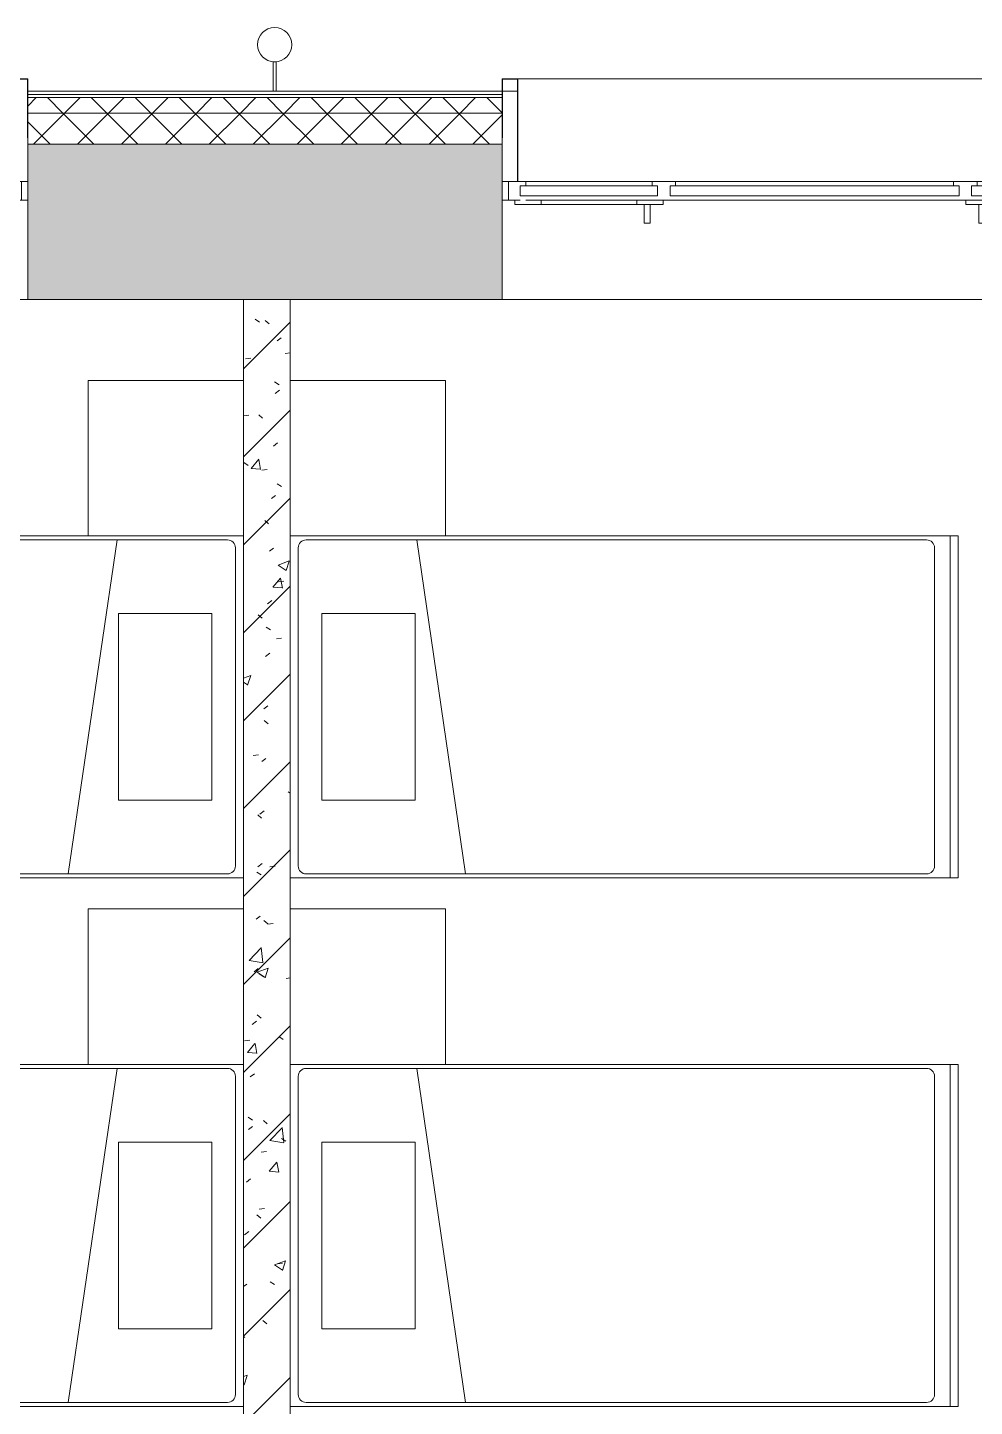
# Model space of a CAD drawing. Header units: millimetres. Extents: x -515342 to 330399, y -224905 to 507333.
# Drawn here: x -291091 to -288044, y 135214 to 139649 of the extents above; entities that cross this region are included whole.
import ezdxf

# ---------------------------------------------------------------- set-up
doc = ezdxf.new("R2010")
doc.units = ezdxf.units.MM
doc.layers.get('0').update_dxf_attribs({"lineweight": 0})
for name, color, linetype, lineweight in [('_ Окна', 7, 'Continuous', 0), ('Витраж', 7, 'Continuous', 0), ('Мебель', 7, 'Continuous', 0), ('Обобщенные модели', 7, 'Continuous', 0), ('Окна', 7, 'Continuous', 0), ('Стены внутренние', 7, 'Continuous', 0), ('Стены наружные', 7, 'Continuous', 0), ('Стены несущие', 7, 'Continuous', 0), ('Стены отделка', 7, 'Continuous', 0), ('Стены перегородки', 7, 'Continuous', 0), ('Стены штриховка', 7, 'Continuous', 0)]:
    doc.layers.add(name, color=color, linetype=linetype, lineweight=lineweight)
pattern_1 = [(45, (0, 0), (-70.71067811865476, 70.71067811865476), []), (135, (0, 0), (-70.71067811865476, -70.71067811865474), [])]

# ---------------------------------------------------------------- blocks, each defined once
blk = doc.blocks.new('Окно_ПВХ_3Створки_1Фрамуга-верх - АР_Окно_ОП_1820_h_х1970_3ст2фр-в-9696728-О_АР_П_2__3_400_План 2 этажа')
at = {"layer": '_ Окна'}
for p, q in [((-929.0000000000082, 130.000000000032), (-1005.000000000007, 130.000000000032)), ((-1005.000000000007, 130.000000000032), (-1005.000000000007, 70.00000000003176)), ((-985.0000000000082, 70.00000000003176), (-985.0000000000082, 130.000000000032)), ((-947.0000000000082, 84.00000000003176), (-947.0000000000082, 116.000000000032)), ((-947.0000000000082, 116.000000000032), (-929.0000000000082, 116.000000000032)), ((-929.0000000000082, 116.000000000032), (-929.0000000000082, 130.000000000032)), ((-523.0000000000081, 116.000000000024), (-929.0000000000018, 116.0000000000253)), ((-447.000000000008, 130.000000000032), (-523.000000000008, 130.000000000032)), ((-523.000000000008, 130.000000000032), (-523.000000000008, 116.000000000032)), ((-523.000000000008, 116.000000000032), (-505.0000000000079, 116.000000000032)), ((-505.0000000000079, 116.000000000032), (-505.0000000000079, 84.00000000002747)), ((-465.0000000000079, 84.00000000002747), (-465.0000000000079, 116.000000000032)), ((-465.0000000000079, 116.000000000032), (-447.000000000008, 116.000000000032)), ((-447.000000000008, 116.000000000032), (-447.000000000008, 130.000000000032)), ((446.9999999999948, 116.0000000000209), (-447.0000000000069, 116.0000000000238)), ((522.9999999999915, 130.000000000032), (446.9999999999916, 130.000000000032)), ((446.9999999999916, 130.000000000032), (446.9999999999916, 116.000000000032)), ((446.9999999999916, 116.000000000032), (464.9999999999916, 116.000000000032)), ((464.9999999999916, 116.000000000032), (464.9999999999916, 84.00000000003176)), ((504.9999999999915, 84.00000000003176), (504.9999999999915, 116.000000000032)), ((504.9999999999915, 116.000000000032), (522.9999999999915, 116.000000000032)), ((522.9999999999915, 116.000000000032), (522.9999999999915, 130.000000000032)), ((928.99999999999, 116.0000000000193), (522.9999999999959, 116.0000000000206)), ((928.9999999999915, 130.000000000032), (928.9999999999915, 116.000000000032)), ((1004.999999999992, 130.000000000032), (928.9999999999915, 130.000000000032)), ((928.9999999999915, 116.000000000032), (946.9999999999914, 116.000000000032)), ((946.9999999999914, 116.000000000032), (946.9999999999914, 84.00000000003176)), ((984.9999999999915, 70.00000000003176), (984.9999999999915, 130.000000000032)), ((1004.999999999992, 70.00000000003176), (1004.999999999992, 130.000000000032)), ((-1005.000000000007, 70.00000000003176), (-947.0000000000082, 70.00000000003176)), ((-965.000000000014, 55.9999999999667), (-965.0000000000139, 69.99999999999089)), ((-880.0000000000138, 55.99999999996643), (-965.000000000014, 55.9999999999667)), ((-505.000000000005, 84.0000000000291), (-947.0000000000052, 84.00000000003055)), ((-880.0000000000136, 70.00000000002966), (-880.0000000000136, 56.00000000009598)), ((-572.0000000000163, 70.00000000002866), (-572.0000000000163, 56.00000000010451)), ((-487.0000000000152, 55.99999999996516), (-572.0000000000163, 55.99999999996543)), ((-505.0000000000079, 70.00000000002747), (-465.0000000000079, 70.00000000002747)), ((-487.0000000000151, 69.99999999998902), (-487.0000000000152, 55.99999999996516)), ((464.9999999999978, 84.00000000002598), (-465.0000000000016, 84.00000000002899)), ((464.9999999999916, 70.00000000003176), (504.9999999999915, 70.00000000003176)), ((486.9999999999862, 55.999999999962), (486.9999999999862, 69.99999999998619)), ((571.9999999999864, 55.99999999996173), (486.9999999999862, 55.999999999962)), ((946.9999999999931, 84.00000000002443), (504.9999999999926, 84.00000000002585)), ((571.9999999999865, 70.00000000002495), (571.9999999999864, 56.00000000009128)), ((879.9999999999841, 70.00000000002396), (879.9999999999841, 56.00000000009981)), ((964.999999999985, 55.99999999996046), (879.9999999999839, 55.99999999996073)), ((946.9999999999914, 70.00000000003176), (1004.999999999992, 70.00000000003176)), ((964.999999999985, 69.99999999998431), (964.999999999985, 55.99999999996046))]:
    blk.add_line(p, q, dxfattribs=at)
at = {"layer": 'Окна'}
for p, q in [((-929.0000000000045, 130.0000000000256), (-523.0000000000109, 130.0000000000242)), ((-447.00000000001, 130.000000000024), (446.9999999999907, 130.0000000000211)), ((522.9999999999916, 130.0000000000209), (928.9999999999937, 130.0000000000195)), ((-505.000000000008, 70.00000000002417), (-929.0000000000047, 70.00000000002554)), ((-572.0000000000163, 55.99999999996543), (-880.0000000000138, 55.99999999996643)), ((-548.5000000000164, -3.99999999997141), (-548.5000000000161, 56.00000000005184)), ((-528.5000000000161, 56.00000000005178), (-528.5000000000164, -3.999999999971477)), ((464.9999999999936, 70.00000000002103), (-465.0000000000046, 70.00000000002404)), ((928.9999999999936, 70.00000000001954), (504.9999999999883, 70.0000000000209)), ((528.499999999986, -3.999999999974895), (528.4999999999862, 56.00000000004243)), ((548.4999999999862, 56.00000000004239), (548.499999999986, -3.999999999974963)), ((879.9999999999839, 55.99999999996073), (571.9999999999864, 55.99999999996173)), ((-528.5000000000163, -3.999999999971477), (-548.5000000000164, -3.999999999971413)), ((548.4999999999861, -3.999999999974963), (528.499999999986, -3.999999999974898))]:
    blk.add_line(p, q, dxfattribs=at)
blk = doc.blocks.new('Прямоугольный импост - АР_Откос_Металлический_50х330 Коричневый Левый-9899773-О_АР_П_2__3_400_План 2 этажа')
at = {"layer": 'Витраж', "lineweight": 18}
for p, q in [((0, 39.99999999999957), (-50.00000000000055, 39.99999999999957)), ((-50.00000000000055, 39.99999999999957), (-50.00000000000055, -290.0000000000013)), ((-49.00000000000619, -290.0000000000013), (-49.00000000000619, 38.99999999999952)), ((-49.00000000000619, 38.99999999999952), (-1.000000000001938, 38.99999999999952)), ((-1.000000000001938, 38.99999999999952), (-1.000000000001938, -150)), ((0, -150), (0, 39.99999999999957)), ((-1.000000000001938, -150), (0, -150))]:
    blk.add_line(p, q, dxfattribs=at)
blk = doc.blocks.new('Прямоугольный импост - АР_Откос_Металлический_50х330 Белый Левый-9898761-О_АР_П_2__3_400_План 2 этажа')
at = {"layer": 'Витраж'}
blk.add_line((4449.180076463208, 16114.99999999948), (6359.180076463206, 16114.99999999948), dxfattribs=at)
blk = doc.blocks.new('Прямоугольный импост - АР_Откос_Металлический_50х330 Белый Правый-V24-О_АР_П_2__3_400_План 2 этажа')
at = {"layer": 'Витраж', "lineweight": 18}
for p, q in [((-50.00000000000055, -290.0000000000013), (-50.00000000000055, 39.99999999999957)), ((-50.00000000000055, 39.99999999999957), (0, 39.99999999999957)), ((-1.000000000000856, 38.99999999999952), (-49.0000000000051, 38.99999999999952)), ((-49.0000000000051, 38.99999999999952), (-49.0000000000051, -290.0000000000013)), ((-1.000000000000856, -150), (-1.000000000000856, 38.99999999999952)), ((0, 39.99999999999957), (0, -150)), ((0, -150), (-1.000000000000856, -150))]:
    blk.add_line(p, q, dxfattribs=at)
blk = doc.blocks.new('Влж_Водосточная труба_Хомут - Хомут-V26-О_АР_П_2__3_400_План 2 этажа')
at = {"layer": 'Обобщенные модели'}
for p, q in [((40579.99999999985, 2304.940079436896), (40579.99999999985, 2209.712335187412)), ((40579.9999999998, 2304.940079436896), (40589.99999999979, 2304.940079436896)), ((40589.99999999984, 2209.712335187412), (40589.99999999984, 2304.940079436896))]:
    blk.add_line(p, q, dxfattribs=at)
for radius, start, end in [(54.99999999999978, 359.9999999999994, 179.9999999999993), (54.99999999999272, 179.9999999999998, 359.9999999999994)]:
    blk.add_arc((40584.99999999979, 2154.940079436895), radius, start, end, dxfattribs=at)
blk.add_open_spline([(40589.99999999979, 2209.712335187411), (40589.99690570202, 2209.712617656859), (40589.94276696278, 2209.717581960943), (40589.72462311488, 2209.737042158205), (40589.34848115784, 2209.768488933708), (40588.85013521263, 2209.806115444858), (40588.22820854319, 2209.846625050564), (40587.51453002131, 2209.884316177039), (40586.71783160824, 2209.915312176502), (40585.80223791744, 2209.937098577621), (40584.96048008947, 2209.942210640648), (40584.23363099357, 2209.935598652383), (40583.53277291219, 2209.922478004777), (40582.6645174576, 2209.893417146141), (40581.76209300239, 2209.846765265814), (40581.00401857315, 2209.796126310119), (40580.23806067893, 2209.735161499962), (40580.00794537335, 2209.713060497465), (40579.9999999998, 2209.712335187411)], degree=3, knots=[0, 0, 0, 0, 0.05555555555555555, 0.1111111111111111, 0.1666666666666667, 0.2222222222222222, 0.2777777777777778, 0.3333333333333333, 0.3888888888888888, 0.4444444444444444, 0.5138888888888888, 0.548611111111111, 0.5833333333333333, 0.6527777777777777, 0.7222222222222222, 0.7916666666666667, 0.8611111111111112, 1, 1, 1, 1], dxfattribs=at)
blk = doc.blocks.new('СД_Люблино_Фасады_rvt-1-О_АР_П_2__3_400_План 2 этажа')
at = {"layer": 'Стены внутренние'}
h = blk.add_hatch(dxfattribs=at)
h.set_pattern_fill('FP_1', color=256, style=0, pattern_type=2)
h.set_pattern_definition([(45, (0, 0), (-224.5064030267289, 224.5064030267289), []), (45, (224.506, 0), (-224.5064030267289, 224.5064030267289), [396.875, -79.375, 3.353, -76.02199999999999])])
h.paths.add_polyline_path([(101935, 15404.99999999918), (101935, 15904.99999999919), (97278.85314212565, 15904.9999999992), (97278.85314212565, 15404.9999999992), (101775.0226603201, 15404.99999999918)])
h.paths.add_polyline_path([(95231.84245971094, 15404.9999999992), (95268.85314212563, 15404.9999999992), (95268.85314212563, 15904.9999999992), (93672.65188614855, 15904.99999999921), (93672.65188614855, 15404.99999999921), (94795.630446337, 15404.99999999921)])
h.paths.add_polyline_path([(91662.65188614854, 15404.99999999921), (91662.65188614854, 15904.99999999922), (90062.51054338938, 15904.99999999922), (90062.51054338938, 15404.99999999922), (91305.93433934546, 15404.99999999922)])
h.paths.add_polyline_path([(88052.51054338938, 15404.99999999923), (88052.51054338938, 15904.99999999923), (86472.55928735257, 15904.99999999923), (86472.55928735257, 15404.99999999923), (87816.23823235395, 15404.99999999923)])
h.paths.add_polyline_path([(84462.55928735257, 15404.99999999924), (84462.55928735257, 15904.99999999924), (82935.27675388572, 15904.99999999924), (82935.27675388572, 15404.99999999924), (84326.54212536241, 15404.99999999924)])
h.paths.add_polyline_path([(80836.8460183709, 15404.99999999925), (80925.2767538857, 15404.99999999925), (80925.2767538857, 15904.99999999925), (79340.32549790858, 15904.99999999926), (79340.32549790858, 15404.99999999925), (79964.42199162302, 15404.99999999925)])
h.paths.add_polyline_path([(77330.32549790856, 15404.99999999926), (77330.32549790856, 15904.99999999927), (75739.71385024309, 15904.99999999927), (75739.71385024309, 15404.99999999926)])
h.paths.add_polyline_path([(73729.71385024309, 15404.99999999927), (73729.71385024309, 15904.99999999927), (72144.76259426594, 15904.99999999928), (72144.76259426594, 15404.99999999928), (73421.2417910139, 15404.99999999927)])
h.paths.add_polyline_path([(70134.76259426594, 15404.99999999928), (70134.76259426594, 15904.99999999928), (68493.56468270539, 15904.99999999929), (68493.56468270539, 15404.99999999929), (68622.90964390057, 15404.99999999929)])
h.paths.add_polyline_path([(66441.84957703087, 15404.9999999993), (66483.5646827054, 15404.9999999993), (66483.5646827054, 15904.9999999993), (64878.61342672822, 15904.9999999993), (64878.61342672822, 15404.9999999993), (66005.63756365693, 15404.9999999993)])
h.paths.add_polyline_path([(62868.61342672823, 15404.99999999931), (62868.61342672823, 15904.99999999931), (60500.0727045462, 15904.99999999931), (60500.0727045462, 15404.99999999931), (61643.51742991751, 15404.99999999931)])
h.paths.add_polyline_path([(58090.07270454619, 15404.99999999932), (58090.07270454619, 15904.99999999932), (56894.24479769923, 15904.99999999933), (56894.24479769923, 15404.99999999933), (57281.39729617811, 15404.99999999932)])
h.paths.add_polyline_path([(54484.24479769921, 15404.99999999933), (54484.24479769921, 15904.99999999933), (51825.92927957584, 15904.99999999934), (51825.92927957584, 15404.99999999934), (52919.2771624387, 15404.99999999934)])
h.paths.add_polyline_path([(49815.92927957585, 15404.99999999935), (49815.92927957585, 15904.99999999935), (47243.77289164733, 15904.99999999936), (47243.77289164733, 15404.99999999935), (49429.58105544719, 15404.99999999935)])
h.paths.add_polyline_path([(44833.77289164731, 15404.99999999936), (44833.77289164731, 15904.99999999937), (43623.77289164737, 15904.99999999937), (43623.77289164737, 15404.99999999937), (44195.03689495989, 15404.99999999937)])
h.paths.add_polyline_path([(41213.77289164736, 15404.99999999938), (41213.77289164736, 15904.99999999938), (38819.4685358834, 15904.99999999938), (38819.4685358834, 15404.99999999938), (40705.34078796837, 15404.99999999938)])
h.paths.add_polyline_path([(36779.43266760291, 15404.99999999939), (36809.46853588339, 15404.99999999939), (36809.46853588339, 15904.99999999939), (35219.46853588345, 15904.9999999994), (35219.46853588345, 15404.9999999994), (36343.22065422897, 15404.99999999939)])
h.paths.add_polyline_path([(33209.46853588342, 15404.9999999994), (33209.46853588342, 15904.9999999994), (31619.4685358834, 15904.99999999941), (31619.4685358834, 15404.99999999941), (31981.10052048956, 15404.99999999941)])
h.paths.add_polyline_path([(29609.4685358834, 15404.99999999941), (29609.4685358834, 15904.99999999941), (28023.12593714712, 15904.99999999942), (28023.12593714712, 15404.99999999942), (29363.82844024592, 15404.99999999941)])
h.paths.add_polyline_path([(26013.12593714711, 15404.99999999942), (26013.12593714711, 15904.99999999943), (24425.8434036803, 15904.99999999943), (24425.84340368029, 15404.99999999943), (25001.70830650651, 15404.99999999943)])
h.paths.add_polyline_path([(22415.84340368029, 15404.99999999943), (22415.84340368029, 15904.99999999943), (20810.89214764356, 15904.99999999944), (20810.89214764356, 15404.99999999944), (22384.43622626287, 15404.99999999943)])
h.paths.add_polyline_path([(18800.89214764355, 15404.99999999945), (18800.89214764356, 15904.99999999945), (17210.28050003767, 15904.99999999946), (17210.28050003767, 15404.99999999945), (18022.31609252347, 15404.99999999945)])
h.paths.add_polyline_path([(15200.28050003765, 15404.99999999946), (15200.28050003765, 15904.99999999946), (13615.32924400092, 15904.99999999946), (13615.32924400091, 15404.99999999946), (14968.83199890588, 15404.99999999946)])
h.paths.add_polyline_path([(11605.32924400091, 15404.99999999947), (11605.32924400091, 15904.99999999947), (10024.13133244037, 15904.99999999948), (10024.13133244037, 15404.99999999948), (11042.92387854042, 15404.99999999947)])
h.paths.add_polyline_path([(8014.131332440338, 15404.99999999948), (8014.131332440355, 15904.99999999948), (6409.180076463216, 15904.99999999949), (6409.180076463216, 15404.99999999949), (7989.439784922835, 15404.99999999948)])
h.paths.add_polyline_path([(4399.180076463203, 15404.99999999949), (4399.180076463203, 15904.99999999949), (-305.0000000001407, 15904.99999999951), (-305.0000000001407, 15404.99999999951), (2318.68361106161, 15404.9999999995)])
at = {"layer": 'Стены наружные'}
h = blk.add_hatch(dxfattribs=at)
h.set_pattern_fill('FP_4', color=256, style=0, pattern_type=2)
h.set_pattern_definition(pattern_1)
h.paths.add_polyline_path([(102035, 16004.99999999918), (102085, 16004.99999999918), (102085, 16054.99999999918), (97278.85314212565, 16054.99999999919), (97278.85314212565, 16004.99999999919), (101775.0226603201, 16004.99999999918)])
h.paths.add_polyline_path([(95268.85314212563, 16004.9999999992), (95268.85314212563, 16054.9999999992), (93672.65188614857, 16054.99999999921), (93672.65188614857, 16004.99999999921), (94795.630446337, 16004.9999999992)])
h.paths.add_polyline_path([(91662.65188614854, 16004.99999999921), (91662.65188614854, 16054.99999999921), (90062.5105433894, 16054.99999999922), (90062.51054338938, 16004.99999999922), (91305.93433934546, 16004.99999999921)])
h.paths.add_polyline_path([(88052.51054338938, 16004.99999999922), (88052.51054338938, 16054.99999999923), (86472.55928735257, 16054.99999999923), (86472.55928735257, 16004.99999999923), (87816.23823235395, 16004.99999999923)])
h.paths.add_polyline_path([(84462.55928735257, 16004.99999999924), (84462.55928735257, 16054.99999999923), (82935.27675388572, 16054.99999999924), (82935.27675388572, 16004.99999999924), (84326.54212536241, 16004.99999999924)])
h.paths.add_polyline_path([(80836.8460183709, 16004.99999999925), (80925.2767538857, 16004.99999999925), (80925.2767538857, 16054.99999999925), (79340.32549790858, 16054.99999999925), (79340.32549790858, 16004.99999999925)])
h.paths.add_polyline_path([(77330.32549790856, 16004.99999999926), (77330.32549790856, 16054.99999999926), (75739.71385024309, 16054.99999999926), (75739.71385024309, 16004.99999999926), (76474.7258846315, 16004.99999999926)])
h.paths.add_polyline_path([(73729.71385024309, 16004.99999999927), (73729.71385024309, 16054.99999999927), (72144.76259426594, 16054.99999999928), (72144.76259426594, 16004.99999999927), (72985.02977763997, 16004.99999999927)])
h.paths.add_polyline_path([(70134.76259426594, 16004.99999999928), (70134.76259426594, 16054.99999999928), (68493.56468270539, 16054.99999999929), (68493.56468270539, 16004.99999999929), (68622.90964390057, 16004.99999999929)])
h.paths.add_polyline_path([(66483.5646827054, 16004.99999999929), (66483.5646827054, 16054.99999999929), (64878.61342672822, 16054.9999999993), (64878.61342672823, 16004.9999999993), (65133.21353690904, 16004.9999999993)])
h.paths.add_polyline_path([(62868.61342672821, 16004.99999999931), (62868.61342672821, 16054.9999999993), (60500.0727045462, 16054.99999999931), (60500.0727045462, 16004.99999999931), (62515.94145666539, 16004.99999999931)])
h.paths.add_polyline_path([(58090.07270454619, 16004.99999999932), (58090.07270454619, 16054.99999999932), (56894.24479769923, 16054.99999999933), (56894.24479769923, 16004.99999999932), (57281.39729617811, 16004.99999999932)])
h.paths.add_polyline_path([(54484.24479769921, 16004.99999999933), (54484.24479769921, 16054.99999999933), (51825.92927957584, 16054.99999999934), (51825.92927957584, 16004.99999999934), (52919.2771624387, 16004.99999999934)])
h.paths.add_polyline_path([(49815.92927957585, 16004.99999999935), (49815.92927957585, 16054.99999999935), (47243.77289164733, 16054.99999999936), (47243.77289164733, 16004.99999999935), (49429.58105544719, 16004.99999999935)])
h.paths.add_polyline_path([(44833.77289164731, 16004.99999999936), (44833.77289164731, 16054.99999999936), (43623.77289164737, 16054.99999999937), (43623.77289164737, 16004.99999999936), (44195.03689495989, 16004.99999999936)])
h.paths.add_polyline_path([(41213.77289164736, 16004.99999999938), (41213.77289164736, 16054.99999999938), (38819.4685358834, 16054.99999999938), (38819.4685358834, 16004.99999999938), (40705.34078796837, 16004.99999999938)])
h.paths.add_polyline_path([(36809.46853588339, 16004.99999999939), (36809.46853588339, 16054.99999999939), (35219.46853588345, 16054.99999999939), (35219.46853588344, 16004.9999999994), (35470.79662748109, 16004.9999999994)])
h.paths.add_polyline_path([(33209.46853588342, 16004.9999999994), (33209.46853588342, 16054.9999999994), (31619.4685358834, 16054.9999999994), (31619.4685358834, 16004.99999999941), (32853.52454723744, 16004.9999999994)])
h.paths.add_polyline_path([(29609.4685358834, 16004.99999999941), (29609.4685358834, 16054.99999999941), (28023.12593714712, 16054.99999999942), (28023.12593714712, 16004.99999999942), (29363.82844024592, 16004.99999999941)])
h.paths.add_polyline_path([(26013.12593714711, 16004.99999999943), (26013.12593714711, 16054.99999999943), (24425.8434036803, 16054.99999999943), (24425.8434036803, 16004.99999999943), (25874.1323332544, 16004.99999999943)])
h.paths.add_polyline_path([(22384.43622626287, 16004.99999999943), (22415.84340368029, 16004.99999999943), (22415.84340368029, 16054.99999999944), (20810.89214764356, 16054.99999999944), (20810.89214764356, 16004.99999999944), (21512.01219951499, 16004.99999999944)])
h.paths.add_polyline_path([(18800.89214764356, 16004.99999999945), (18800.89214764356, 16054.99999999945), (17210.28050003766, 16054.99999999945), (17210.28050003766, 16004.99999999945), (18022.31609252347, 16004.99999999945)])
h.paths.add_polyline_path([(15200.28050003766, 16004.99999999946), (15200.28050003766, 16054.99999999946), (13615.32924400092, 16054.99999999947), (13615.32924400092, 16004.99999999946), (14532.61998553194, 16004.99999999946)])
h.paths.add_polyline_path([(11605.32924400092, 16004.99999999947), (11605.32924400092, 16054.99999999947), (10024.13133244036, 16054.99999999948), (10024.13133244036, 16004.99999999948), (11042.92387854042, 16004.99999999947)])
h.paths.add_polyline_path([(8014.131332440364, 16004.99999999948), (8014.131332440364, 16054.99999999948), (6409.180076463212, 16054.99999999949), (6409.180076463212, 16004.99999999949), (7553.227771548896, 16004.99999999949)])
h.paths.add_polyline_path([(4399.180076463209, 16004.9999999995), (4399.180076463212, 16054.99999999949), (-405.0000000001808, 16054.99999999951), (-405.0000000001808, 16004.99999999951), (4063.531664557373, 16004.9999999995)])
h = blk.add_hatch(dxfattribs=at)
h.set_pattern_fill('FP_4', color=256, style=0, pattern_type=2)
h.set_pattern_definition(pattern_1)
h.paths.add_polyline_path([(102034.9999999999, 15904.99999999918), (102035, 16004.99999999918), (97278.85314212565, 16004.99999999919), (97278.85314212565, 15904.99999999919), (101935, 15904.99999999918)])
h.paths.add_polyline_path([(95268.85314212563, 15904.9999999992), (95268.85314212563, 16004.9999999992), (93672.65188614857, 16004.99999999921), (93672.65188614855, 15904.9999999992), (94795.630446337, 15904.9999999992)])
h.paths.add_polyline_path([(91662.65188614854, 15904.99999999921), (91662.65188614854, 16004.99999999921), (90062.51054338938, 16004.99999999922), (90062.51054338938, 15904.99999999922), (91305.93433934546, 15904.99999999921)])
h.paths.add_polyline_path([(88052.51054338938, 15904.99999999922), (88052.51054338938, 16004.99999999922), (86472.55928735257, 16004.99999999923), (86472.55928735257, 15904.99999999923), (87816.23823235395, 15904.99999999922)])
h.paths.add_polyline_path([(84326.54212536241, 15904.99999999923), (84462.55928735257, 15904.99999999923), (84462.55928735257, 16004.99999999924), (82935.27675388572, 16004.99999999924), (82935.27675388572, 15904.99999999924), (83890.33011198847, 15904.99999999923)])
h.paths.add_polyline_path([(80925.2767538857, 15904.99999999924), (80925.2767538857, 16004.99999999925), (79340.32549790858, 16004.99999999925), (79340.32549790858, 15904.99999999925), (80836.8460183709, 15904.99999999924)])
h.paths.add_polyline_path([(77330.32549790859, 15904.99999999926), (77330.32549790856, 16004.99999999926), (75739.71385024309, 16004.99999999926), (75739.71385024309, 15904.99999999927), (76474.7258846315, 15904.99999999926)])
h.paths.add_polyline_path([(73729.71385024309, 15904.99999999927), (73729.71385024309, 16004.99999999927), (72144.76259426594, 16004.99999999927), (72144.7625942659, 15904.99999999928), (72985.02977763997, 15904.99999999927)])
h.paths.add_polyline_path([(70134.76259426594, 15904.99999999928), (70134.76259426594, 16004.99999999928), (68493.56468270539, 16004.99999999929), (68493.56468270539, 15904.99999999929), (68622.90964390057, 15904.99999999929)])
h.paths.add_polyline_path([(66483.5646827054, 15904.99999999929), (66483.5646827054, 16004.99999999929), (64878.61342672823, 16004.9999999993), (64878.61342672823, 15904.9999999993), (65133.21353690904, 15904.99999999929)])
h.paths.add_polyline_path([(62868.61342672823, 15904.9999999993), (62868.61342672821, 16004.99999999931), (60500.0727045462, 16004.99999999931), (60500.0727045462, 15904.99999999931), (62515.94145666539, 15904.9999999993)])
h.paths.add_polyline_path([(58090.07270454619, 15904.99999999932), (58090.07270454619, 16004.99999999932), (56894.24479769923, 16004.99999999932), (56894.24479769923, 15904.99999999932), (57281.39729617811, 15904.99999999932)])
h.paths.add_polyline_path([(54484.24479769921, 15904.99999999933), (54484.24479769921, 16004.99999999933), (51825.92927957584, 16004.99999999934), (51825.92927957584, 15904.99999999934), (52919.2771624387, 15904.99999999934)])
h.paths.add_polyline_path([(49815.92927957585, 15904.99999999935), (49815.92927957585, 16004.99999999935), (47243.77289164733, 16004.99999999935), (47243.77289164733, 15904.99999999936), (49429.58105544719, 15904.99999999935)])
h.paths.add_polyline_path([(44833.77289164731, 15904.99999999937), (44833.77289164731, 16004.99999999936), (43623.77289164737, 16004.99999999936), (43623.77289164737, 15904.99999999937), (44195.03689495989, 15904.99999999937)])
h.paths.add_polyline_path([(41213.77289164736, 15904.99999999937), (41213.77289164736, 16004.99999999938), (38819.4685358834, 16004.99999999938), (38819.4685358834, 15904.99999999938), (40705.34078796837, 15904.99999999938)])
h.paths.add_polyline_path([(36809.46853588339, 15904.99999999939), (36809.46853588339, 16004.99999999939), (35219.46853588344, 16004.9999999994), (35219.46853588344, 15904.99999999939), (35470.79662748109, 15904.99999999939)])
h.paths.add_polyline_path([(33209.46853588342, 15904.9999999994), (33209.46853588342, 16004.9999999994), (31619.4685358834, 16004.99999999941), (31619.4685358834, 15904.99999999941), (32853.52454723744, 15904.9999999994)])
h.paths.add_polyline_path([(29609.4685358834, 15904.99999999941), (29609.4685358834, 16004.99999999941), (28023.12593714712, 16004.99999999942), (28023.12593714712, 15904.99999999942), (29363.82844024592, 15904.99999999941)])
h.paths.add_polyline_path([(25874.1323332544, 15904.99999999943), (26013.12593714711, 15904.99999999943), (26013.12593714711, 16004.99999999943), (24425.8434036803, 16004.99999999943), (24425.8434036803, 15904.99999999943), (25001.70830650651, 15904.99999999943)])
h.paths.add_polyline_path([(22415.84340368029, 15904.99999999943), (22415.84340368029, 16004.99999999943), (20810.89214764356, 16004.99999999944), (20810.89214764356, 15904.99999999944), (22384.43622626287, 15904.99999999943)])
h.paths.add_polyline_path([(18800.89214764356, 15904.99999999945), (18800.89214764356, 16004.99999999945), (17210.28050003766, 16004.99999999945), (17210.28050003766, 15904.99999999946), (18022.31609252347, 15904.99999999945)])
h.paths.add_polyline_path([(15200.28050003766, 15904.99999999946), (15200.28050003766, 16004.99999999946), (13615.32924400092, 16004.99999999946), (13615.32924400092, 15904.99999999946), (14532.61998553194, 15904.99999999946)])
h.paths.add_polyline_path([(11605.32924400092, 15904.99999999947), (11605.32924400092, 16004.99999999947), (10024.13133244036, 16004.99999999948), (10024.13133244036, 15904.99999999948), (11042.92387854042, 15904.99999999947)])
h.paths.add_polyline_path([(8014.131332440364, 15904.99999999948), (8014.131332440364, 16004.99999999948), (6409.180076463212, 16004.99999999949), (6409.180076463212, 15904.99999999949), (7553.227771548896, 15904.99999999949)])
h.paths.add_polyline_path([(4399.180076463209, 15904.99999999949), (4399.180076463209, 16004.9999999995), (-305.0000000001808, 16004.99999999951), (-305.0000000001797, 15904.99999999951), (4063.531664557373, 15904.99999999949)])
at = {"layer": 'Стены внутренние'}
for p, q in [((84463.35293814614, 16074.99999999922), (84511.67782838593, 16074.99999999922)), ((82935.27675388563, 15404.99999999923), (80925.27675388561, 15404.99999999923)), ((86472.55928735249, 15404.99999999922), (84462.55928735249, 15404.99999999922))]:
    blk.add_line(p, q, dxfattribs=at)
at = {"layer": 'Стены несущие'}
for p, q in [((82935.27675388563, 15904.99999999923), (82935.27675388563, 15784.99999999926)), ((84462.55928735249, 15904.99999999922), (82935.27675388563, 15904.99999999923)), ((82935.27675388563, 15904.99999999922), (84462.55928735249, 15904.99999999922)), ((84462.55928735249, 15784.99999999926), (84462.55928735249, 15904.99999999922)), ((82935.27675388563, 15724.99999999926), (82935.27675388563, 15404.99999999923)), ((84462.55928735249, 15404.99999999922), (84462.55928735249, 15724.99999999926)), ((82935.27675388563, 15404.99999999923), (84462.55928735249, 15404.99999999922))]:
    blk.add_line(p, q, dxfattribs=at)
at = {"layer": 'Стены отделка', "lineweight": 9}
for p, q in [((83725.17037086839, 16074.99999999922), (82935.27675388563, 16074.99999999923)), ((82935.27675388563, 16074.99999999923), (82935.27675388563, 16064.99999999923)), ((82935.27675388563, 16064.99999999923), (82935.27675388563, 16054.99999999923)), ((82935.27675388563, 16054.99999999922), (82935.27675388563, 16004.99999999923)), ((84462.55928735249, 16074.99999999922), (83734.82962913127, 16074.99999999922)), ((84462.55928735249, 16064.99999999922), (84462.55928735249, 16074.99999999922)), ((84462.55928735249, 16054.99999999922), (84462.55928735249, 16064.99999999922)), ((84462.55928735249, 16004.99999999922), (84462.55928735249, 16054.99999999922)), ((82935.27675388563, 16004.99999999923), (82935.27675388563, 15904.99999999922)), ((84462.55928735249, 15904.99999999922), (84462.55928735249, 16004.99999999922))]:
    blk.add_line(p, q, dxfattribs=at)
at = {"layer": 'Стены штриховка'}
for p, q in [((84462.55928735249, 16064.99999999922), (82935.27675388563, 16064.99999999923)), ((84462.55928735249, 16054.99999999922), (82935.27675388563, 16054.99999999922)), ((82935.27675388563, 16054.99999999923), (84462.55928735249, 16054.99999999922)), ((84462.55928735249, 16004.99999999922), (82935.27675388563, 16004.99999999923))]:
    blk.add_line(p, q, dxfattribs=at)
at = {"layer": 'Витраж', "lineweight": 9}
for name, p in [('Прямоугольный импост - АР_Откос_Металлический_50х330 Коричневый Левый-9899773-О_АР_П_2__3_400_План 2 этажа', (82935.27675388563, 16074.99999999922)), ('Прямоугольный импост - АР_Откос_Металлический_50х330 Белый Левый-9898761-О_АР_П_2__3_400_План 2 этажа', (80063.37921088928, 0))]:
    blk.add_blockref(name, p, dxfattribs=at)
at = {"layer": 'Витраж', "lineweight": 9, "extrusion": (0, 0, -1)}
blk.add_blockref('Прямоугольный импост - АР_Откос_Металлический_50х330 Белый Правый-V24-О_АР_П_2__3_400_План 2 этажа', (-84462.5592873525, 16074.99999999922), dxfattribs=at)
at = {"layer": 'Обобщенные модели', "lineweight": 9, "rotation": 180}
blk.add_blockref('Влж_Водосточная труба_Хомут - Хомут-V26-О_АР_П_2__3_400_План 2 этажа', (124314.9999999996, 18379.94007943619), dxfattribs=at)
at = {"layer": 'Окна', "lineweight": 9}
for p in [(81930.27675388563, 15654.99999999923), (85467.5592873525, 15654.99999999922)]:
    blk.add_blockref('Окно_ПВХ_3Створки_1Фрамуга-верх - АР_Окно_ОП_1820_h_х1970_3ст2фр-в-9696728-О_АР_П_2__3_400_План 2 этажа', p, dxfattribs=at)
blk = doc.blocks.new('Кровать-Больница - 1100 x 2200 мм-10108664-О_АР_П_2__3_400_План 2 этажа')
at = {"layer": 'Мебель'}
for p, q in [((-141.5180327868686, 659.0065573770594), (-141.5180327868899, -1465.593442622943)), ((-103.4180327868991, 632.8065573771007), (920.3819672131291, 632.8065573771007)), ((958.481967213129, -1465.593442622943), (958.4819672131171, 659.0065573770594)), ((-128.8180327868989, -1389.393442622935), (-128.8180327868989, 607.4065573771009)), ((945.7819672131293, -1389.393442622935), (945.7819672131293, 607.4065573771004)), ((108.4819672131141, 556.6065573770859), (108.4819672131141, 256.6065573770859)), ((108.4819672131141, 556.6065573770859), (708.4819672131142, 556.6065573770859)), ((708.4819672131142, 556.6065573770859), (708.4819672131142, 256.6065573770859)), ((945.7819672131293, 251.8065573770702), (-128.8180327868989, 95.05187152722559)), ((108.4819672131141, 256.6065573770859), (708.4819672131142, 256.6065573770859)), ((-103.4180327868989, -1414.793442622935), (920.3819672131291, -1414.793442622935)), ((-141.5180327868899, -1465.593442622943), (-141.5180327868899, -1490.993442622939)), ((-141.5180327868899, -1465.593442622943), (958.481967213129, -1465.593442622943)), ((-141.5180327868899, -1490.993442622939), (958.481967213129, -1490.993442622939)), ((958.481967213129, -1465.593442622943), (958.481967213129, -1490.993442622939))]:
    blk.add_line(p, q, dxfattribs=at)
for centre, radius, start, end in [((-103.4180327868991, 607.4065573771007), 25.39999999999971, 89.99999999999987, 180.0000000000001), ((920.3819672131291, 607.4065573771004), 25.4000000000002, 0, 90), ((-103.418032786899, -1389.393442622935), 25.40000000000005, 180.0000000000004, 269.9999999999998), ((920.3819672131291, -1389.393442622935), 25.4000000000002, 269.9999999999996, 0)]:
    blk.add_arc(centre, radius, start, end, dxfattribs=at)
blk = doc.blocks.new('Прикроватная тумба - Прикроватная тумба-V68-О_АР_П_2__3_400_План 2 этажа')
at = {"layer": 'Мебель'}
for p, q in [((500.0000000000014, 499.9999999999986), (0, 499.9999999999986)), ((500.0000000000014, 0), (500.0000000000014, 499.9999999999986))]:
    blk.add_line(p, q, dxfattribs=at)
blk = doc.blocks.new('Кровать-Больница - 1100 x 2200 мм-10137516-О_АР_П_2__3_400_План 2 этажа')
at = {"layer": 'Мебель'}
for p, q in [((-141.5180327868899, 1490.993442622939), (958.481967213129, 1490.993442622939)), ((-141.5180327868899, 1465.593442622943), (-141.5180327868899, 1490.993442622939)), ((-141.5180327868686, -659.0065573770594), (-141.5180327868899, 1465.593442622943)), ((-141.5180327868899, 1465.593442622943), (958.481967213129, 1465.593442622943)), ((958.481967213129, 1465.593442622943), (958.481967213129, 1490.993442622939)), ((958.481967213129, 1465.593442622943), (958.4819672131171, -659.0065573770594)), ((-128.8180327868989, 1389.393442622935), (-128.8180327868989, -607.4065573771009)), ((-103.4180327868989, 1414.793442622935), (920.3819672131291, 1414.793442622935)), ((945.7819672131293, 1389.393442622935), (945.7819672131293, -607.4065573771004)), ((945.7819672131293, -251.8065573770702), (-128.8180327868991, -95.05187152722556)), ((108.4819672131141, -256.6065573770859), (708.4819672131142, -256.6065573770859)), ((108.4819672131141, -556.6065573770859), (108.4819672131141, -256.6065573770859)), ((708.4819672131142, -556.6065573770859), (708.4819672131142, -256.6065573770859)), ((108.4819672131141, -556.6065573770859), (708.4819672131142, -556.6065573770859)), ((-103.4180327868991, -632.8065573771007), (920.3819672131291, -632.8065573771007))]:
    blk.add_line(p, q, dxfattribs=at)
for centre, radius, start, end in [((-103.418032786899, 1389.393442622935), 25.39999999999985, 89.99999999999987, 179.9999999999996), ((920.3819672131291, 1389.393442622935), 25.4000000000002, 0, 90), ((-103.4180327868991, -607.4065573771007), 25.39999999999984, 179.9999999999999, 269.9999999999998), ((920.3819672131291, -607.4065573771004), 25.4000000000002, 269.9999999999996, 0)]:
    blk.add_arc(centre, radius, start, end, dxfattribs=at)
blk = doc.blocks.new('Прикроватная тумба - Прикроватная тумба-V89-О_АР_П_2__3_400_План 2 этажа')
at = {"layer": 'Мебель'}
for p, q in [((500.0000000000014, -499.9999999999986), (500.0000000000014, 0)), ((0, -499.9999999999986), (500.0000000000014, -499.9999999999986))]:
    blk.add_line(p, q, dxfattribs=at)

msp = doc.modelspace()

# ---------------------------------------------------------------- hatches: boundary and pattern name
at = {"layer": 'Стены внутренние'}
h = msp.add_hatch(dxfattribs=at)
h.set_pattern_fill('FP_2', color=256, style=0, pattern_type=2)
h.set_pattern_definition([(45, (-374025.7590119594, 123368.6058048297), (-141.4213562373095, 141.4213562373095), [])])
h.paths.add_polyline_path([(-290245.7590119595, 132763.6058048289), (-290245.7590119594, 138773.6058048289), (-290395.7590119594, 138773.6058048289), (-290395.7590119595, 132763.6058048289), (-290353.5394546073, 132763.6058048289)])
h = msp.add_hatch(dxfattribs=at)
h.set_pattern_fill('FP_3', color=256, style=0, pattern_type=2)
h.set_pattern_definition([(49.99999999999999, (-374025.7590119594, 123368.6058048297), (364.3679291599551, -31.87829433463961), [38.1, -419.1]), (355, (-374025.7590119594, 123368.6058048297), (-70.48585119027365, 382.1133031955085), [30.48, -335.28]), (100.451, (-373995.3950119594, 123365.9488048297), (293.8850033319185, 350.2333756405837), [32.38, -356.18]), (46.184, (-374025.7590119594, 123470.2058048297), (542.1584806148381, -84.08582678674355), [57.15, -628.65]), (96.63599999999998, (-373980.5790119594, 123463.1988048297), (474.8048986471381, 494.8554198568314), [48.56999999999997, -534.2699999999995]), (351.184, (-374025.7590119594, 123470.2058048297), (474.8101998134891, 494.8500824593995), [45.72, -502.92]), (21, (-373974.9590119594, 123444.8058048297), (303.2284677223905, -204.530461821048), [38.1, -419.1]), (326, (-373974.9590119594, 123444.8058048297), (123.6038908877798, 368.3760440832192), [30.48, -335.28]), (71.45100000000001, (-373949.6900119594, 123427.7618048297), (426.8341253887271, 163.8427355717685), [32.38, -356.18]), (37.50000000000001, (-374025.7590119594, 123368.6058048297), (6.176645655275919, 169.1101515830707), [16.764, -314.452, 16.764, -323.596, -336.55]), (37.50000000000001, (-374025.7590119594, 123368.6058048297), (6.176645655275919, 169.1101515830707), [-671.576, 16.764, -319.786]), (7.499999999999999, (-374025.7590119594, 123368.6058048297), (133.63887623219, 200.3614940037067), [16.764, -177.292, 16.764, -306.832, -128.27]), (7.499999999999999, (-374025.7590119594, 123368.6058048297), (133.63887623219, 200.3614940037067), [-517.6519999999999, 16.764, -111.506]), (327.5, (-374139.0430119594, 123368.6058048297), (271.1818188053453, -11.45836264153357), [16.764, -110.236, 16.764, -379.476, -525.78]), (327.5, (-374139.0430119594, 123368.6058048297), (271.1818188053453, -11.45836264153357), [-523.24, 16.764, -509.016]), (317.5, (-374189.8430119595, 123368.6058048297), (296.2585102275035, 50.85284694862453), [16.764, -148.336, 16.764, -246.38, -373.38]), (317.5, (-374189.8430119595, 123368.6058048297), (296.2585102275035, 50.85284694862453), [-428.244, 16.764, -356.616])])
h.paths.add_polyline_path([(-290245.7590119595, 132763.6058048289), (-290245.7590119594, 138773.6058048289), (-290395.7590119594, 138773.6058048289), (-290395.7590119595, 132763.6058048289), (-290353.5394546073, 132763.6058048289)])

# ---------------------------------------------------------------- linework, layer by layer
at = {"layer": 'Стены перегородки'}
for p, q in [((-290245.7590119595, 138773.6058048289), (-290395.7590119595, 138773.6058048289)), ((-290395.7590119595, 138773.6058048289), (-290395.7590119595, 134763.605804829)), ((-290245.7590119595, 134763.6058048289), (-290245.7590119595, 138773.6058048289))]:
    msp.add_line(p, q, dxfattribs=at)

# ---------------------------------------------------------------- block references
msp.add_blockref('СД_Люблино_Фасады_rvt-1-О_АР_П_2__3_400_План 2 этажа', (-374025.7590119594, 123368.6058048297))
at = {"layer": 'Мебель'}
for name, p, rotation in [('Прикроватная тумба - Прикроватная тумба-V89-О_АР_П_2__3_400_План 2 этажа', (-290395.7590119595, 138013.6058048293), 180), ('Кровать-Больница - 1100 x 2200 мм-10137516-О_АР_П_2__3_400_План 2 этажа', (-291054.7655693366, 137055.1238376162), 89.99999999999972), ('Кровать-Больница - 1100 x 2200 мм-10108664-О_АР_П_2__3_400_План 2 этажа', (-289586.7524545825, 137055.1238376162), 89.99999999999993), ('Прикроватная тумба - Прикроватная тумба-V89-О_АР_П_2__3_400_План 2 этажа', (-290395.7590119595, 136313.6058048293), 180), ('Кровать-Больница - 1100 x 2200 мм-10137516-О_АР_П_2__3_400_План 2 этажа', (-291054.7655693366, 135355.1238376162), 89.99999999999972), ('Кровать-Больница - 1100 x 2200 мм-10108664-О_АР_П_2__3_400_План 2 этажа', (-289586.7524545826, 135355.1238376162), 89.99999999999993)]:
    msp.add_blockref(name, p, dxfattribs=dict(at, rotation=rotation))
for p in [(-290245.7590119595, 138013.6058048293), (-290245.7590119595, 136313.6058048293)]:
    msp.add_blockref('Прикроватная тумба - Прикроватная тумба-V68-О_АР_П_2__3_400_План 2 этажа', p, dxfattribs=at)

doc.saveas('drawing.dxf')
